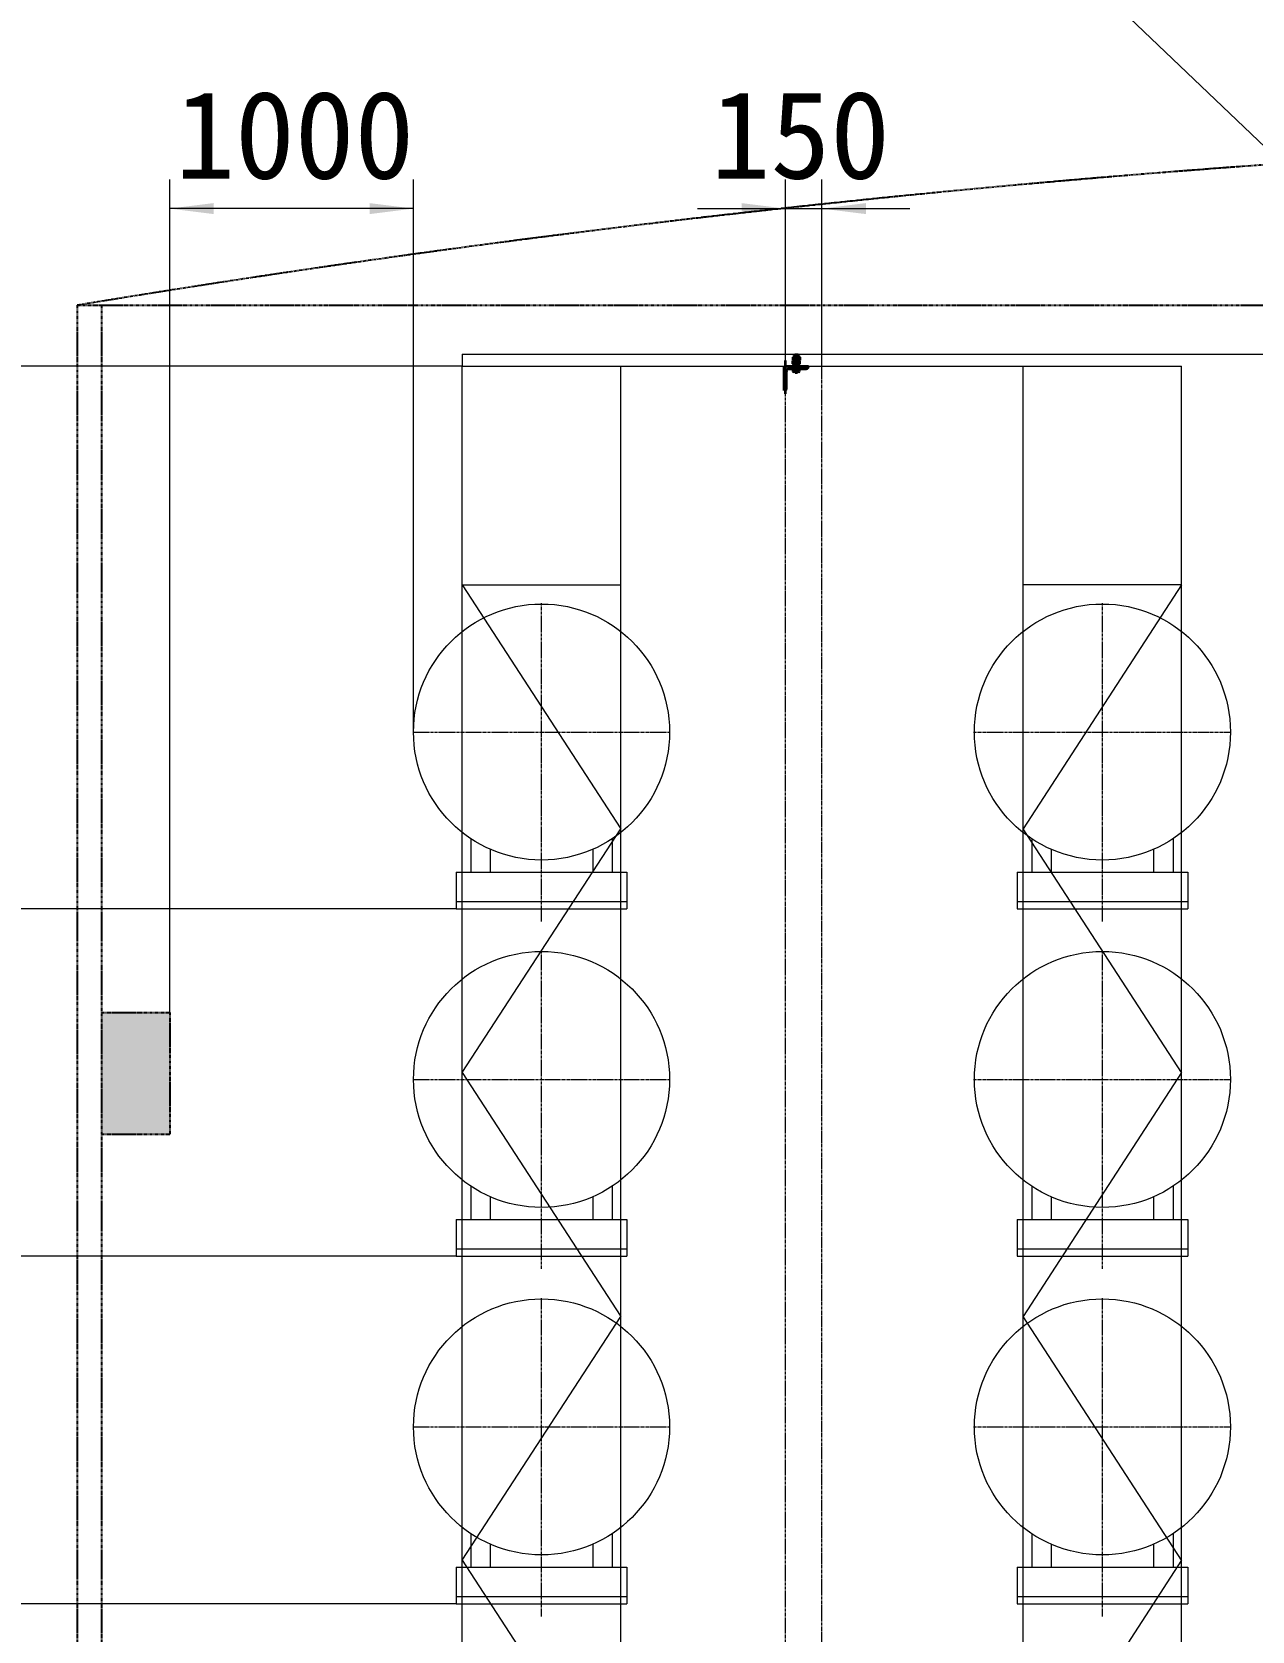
# Model space of a CAD drawing. Header units: millimetres. Extents: x -50460 to 50460, y -35640 to 35640.
# Drawn here: x 26281 to 31285, y 22527 to 29085 of the extents above; entities that cross this region are included whole.
import ezdxf

# ---------------------------------------------------------------- set-up
doc = ezdxf.new("R2010")
doc.units = ezdxf.units.MM
doc.linetypes.add('双点画线', pattern=[22, 12, -2, 2, -2, 2, -2])
doc.linetypes.add('点画线', pattern=[18, 12, -2, 2, -2])
doc.layers.get('0').update_dxf_attribs({"lineweight": 35})
for name, color, linetype, lineweight in [('7', 30, '双点画线', 18), ('EB0', 7, 'Continuous', 15), ('中心线层', 1, '点画线', 18), ('尺寸线层', 4, 'Continuous', 18), ('细实线层', 3, 'Continuous', 18)]:
    doc.layers.add(name, color=color, linetype=linetype, lineweight=lineweight)
doc.styles.get("Standard").update_dxf_attribs({"font": ''})
doc.styles.add('机械', font='isocp', dxfattribs={"width": 0.667, "bigfont": 'gbcbig.shx'})
doc.styles.get('Standard').set_extended_font_data('宋体')
doc.dimstyles.new('AM_DEMATIC$0', dxfattribs={"dimscale": 120, "dimtxt": 3, "dimasz": 1.5, "dimexe": 1, "dimexo": 0, "dimgap": 1, "dimtad": 1, "dimdsep": 46, "dimtxsty": 'Standard', "dimblk": '_CAXARROW', "dimcen": 0, "dimdle": 3, "dimclrd": 256, "dimclre": 256, "dimclrt": 2, "dimadec": 0, "dimazin": 2, "dimtfac": 0.707107, "dimtdec": 3, "dimtmove": 0, "dimatfit": 3, "dimfxl": 1, "dimfrac": 2, "dimtolj": 1, "dimlwd": 18, "dimarcsym": 0})

# ---------------------------------------------------------------- blocks, each defined once
blk = doc.blocks.new('*X668')
at = {"layer": '7', "linetype": 'Continuous', "lineweight": 35}
for p, q in [((-50, -100), (-50, 0)), ((-50, 0), (50, 0)), ((-14.7, 4.7), (14.7, 4.7)), ((-14.7, 2), (-14.7, 4.7)), ((14.7, 2), (-14.7, 2)), ((-12.1, 38.3), (-13.9, 37.2)), ((-13.9, 37.2), (-13.9, 24.5)), ((-12.1, 23.5), (-13.9, 24.5)), ((-12.1, 23.5), (-13.9, 22.4)), ((-13.9, 9.7), (-13.9, 22.4)), ((-12.1, 8.7), (-13.9, 9.7)), ((12.2, 8.7), (-12.2, 8.7)), ((-12.2, 8.7), (-12.2, 4.7)), ((-12.2, 4.7), (12.2, 4.7)), ((12.1, 38.3), (-12.1, 38.3)), ((12.1, 23.5), (-12.1, 23.5)), ((12.1, 23.5), (-12.1, 23.5)), ((12.1, 23.5), (-12.1, 23.5)), ((12.1, 23.5), (-12.1, 23.5)), ((12.1, 8.7), (-12.1, 8.7)), ((-6.8, 47.3), (-8, 46.1)), ((-8, 46.1), (-8, 23.5)), ((8, 46.1), (-8, 46.1)), ((-8, 2), (-8, -12.7)), ((-6.9, 37.2), (-6.9, 24.5)), ((-6.9, 9.7), (-6.9, 22.4)), ((-6.8, 47.3), (-6.8, 23.5)), ((6.8, 47.3), (-6.8, 47.3)), ((-6.8, 2), (-6.8, -12.7)), ((0, 4.7), (-1.1, 8.7)), ((0, -31.1), (0, 52.1)), ((1.1, 4.7), (0, 8.7)), ((6.8, 47.3), (6.8, 23.5)), ((8, 46.1), (6.8, 47.3)), ((6.8, 2), (6.8, -12.7)), ((6.9, 37.2), (6.9, 24.5)), ((6.9, 9.7), (6.9, 22.4)), ((8, 46.1), (8, 23.5)), ((8, 2), (8, -12.7)), ((12.1, 38.3), (13.9, 37.2)), ((12.1, 23.5), (13.9, 24.5)), ((12.1, 23.5), (13.9, 22.4)), ((12.1, 8.7), (13.9, 9.7)), ((12.2, 4.7), (12.2, 8.7)), ((13.9, 37.2), (13.9, 24.5)), ((13.9, 9.7), (13.9, 22.4)), ((14.7, 4.7), (14.7, 2)), ((-40, -90), (-40, -20)), ((-30, -10), (40, -10)), ((-14.7, -10), (14.7, -10)), ((-14.7, -12.7), (-14.7, -10)), ((14.7, -12.7), (-14.7, -12.7)), ((-11.6, -12.7), (-13.4, -13.7)), ((-13.4, -21.6), (-13.4, -13.7)), ((-11.6, -22.7), (-13.4, -21.6)), ((11.6, -12.7), (-11.6, -12.7)), ((11.6, -22.7), (-11.6, -22.7)), ((-6.4, -21.6), (-6.4, -13.7)), ((6.4, -21.6), (6.4, -13.7)), ((11.6, -12.7), (13.4, -13.7)), ((11.6, -22.7), (13.4, -21.6)), ((13.4, -21.6), (13.4, -13.7)), ((14.7, -10), (14.7, -12.7))]:
    blk.add_line(p, q, dxfattribs=at)
for centre, radius, start, end in [((-10.4, 31.9), 6.38, 57.13277, 122.86723), ((-10.4, 29.8), 6.38, 237.13277, 302.86723), ((-10.4, 17.1), 6.38, 57.13277, 122.86723), ((-10.4, 15), 6.38, 237.13277, 302.86723), ((0, 14.3), 24, 73.22135, 106.77865), ((0, 47.5), 24, 253.22135, 286.77865), ((0, -0.5), 24, 73.22135, 106.77865), ((0, 32.7), 24, 253.22135, 286.77865), ((10.4, 31.9), 6.38, 57.13277, 122.86723), ((10.4, 29.8), 6.38, 237.13277, 302.86723), ((10.4, 17.1), 6.38, 57.13277, 122.86723), ((10.4, 15), 6.38, 237.13277, 302.86723), ((40, 0), 10, 270, 360), ((-30, -20), 10, 90, 180), ((-9.9, -19), 6.38, 57.13277, 122.86723), ((-9.9, -16.3), 6.38, 237.13277, 302.86723), ((0, -33.5), 20.8, 71.98826, 108.01174), ((0, -1.8), 20.8, 251.98826, 288.01174), ((9.9, -19), 6.38, 57.13277, 122.86723), ((9.9, -16.3), 6.38, 237.13277, 302.86723), ((-50, -90), 10, 270, 0)]:
    blk.add_arc(centre, radius, start, end, dxfattribs=at)
at = {"layer": '中心线层', "linetype": 'Continuous', "lineweight": 35}
blk.add_line((-45, -112.5), (-45, 24.1), dxfattribs=at)
blk = doc.blocks.new('*X666')
at = {"layer": '中心线层', "linetype": '点画线', "lineweight": 18}
blk.add_line((0, 162.5), (0, 7150), dxfattribs=at)
at = {"layer": '尺寸线层'}
blk.add_blockref('*X668', (45, 7250), dxfattribs=at)
blk = doc.blocks.new('*X670')
at = {"layer": 'EB0'}
for p, q in [((-580, -55.3), (-580, -192.7)), ((0, -55.3), (0, -192.7)), ((-500, -98.9), (-500, -192.7)), ((-80, -98.9), (-80, -192.7)), ((-640, -192.7), (-640, -342.7)), ((-640, -192.7), (60, -192.7)), ((60, -192.7), (60, -342.7)), ((-640, -312.7), (60, -312.7)), ((-640, -342.7), (60, -342.7))]:
    blk.add_line(p, q, dxfattribs=at)
at = {"layer": '中心线层', "linetype": '点画线', "lineweight": 18}
for p, q in [((-290, -395), (-290, 910.3)), ((-818, 382.3), (238, 382.3))]:
    blk.add_line(p, q, dxfattribs=at)
at = {"layer": '细实线层'}
blk.add_circle((-290, 382.3), 525, dxfattribs=at)
blk = doc.blocks.new('*X671')
at = {"layer": 'EB0'}
for p, q in [((-580, -55.3), (-580, -192.7)), ((0, -55.3), (0, -192.7)), ((-500, -98.9), (-500, -192.7)), ((-80, -98.9), (-80, -192.7)), ((-640, -192.7), (-640, -342.7)), ((-640, -192.7), (60, -192.7)), ((60, -192.7), (60, -342.7)), ((-640, -312.7), (60, -312.7)), ((-640, -342.7), (60, -342.7))]:
    blk.add_line(p, q, dxfattribs=at)
at = {"layer": '中心线层', "linetype": '点画线', "lineweight": 18}
for p, q in [((-290, -395), (-290, 910.3)), ((-818, 382.3), (238, 382.3))]:
    blk.add_line(p, q, dxfattribs=at)
at = {"layer": '细实线层'}
blk.add_circle((-290, 382.3), 525, dxfattribs=at)
blk = doc.blocks.new('*X672')
at = {"layer": 'EB0'}
for p, q in [((-580, -55.3), (-580, -192.7)), ((0, -55.3), (0, -192.7)), ((-500, -98.9), (-500, -192.7)), ((-80, -98.9), (-80, -192.7)), ((-640, -192.7), (-640, -342.7)), ((-640, -192.7), (60, -192.7)), ((60, -192.7), (60, -342.7)), ((-640, -312.7), (60, -312.7)), ((-640, -342.7), (60, -342.7))]:
    blk.add_line(p, q, dxfattribs=at)
at = {"layer": '中心线层', "linetype": '点画线', "lineweight": 18}
for p, q in [((-290, -395), (-290, 910.3)), ((-818, 382.3), (238, 382.3))]:
    blk.add_line(p, q, dxfattribs=at)
at = {"layer": '细实线层'}
blk.add_circle((-290, 382.3), 525, dxfattribs=at)
blk = doc.blocks.new('*X674')
at = {"layer": 'EB0'}
for p, q in [((-580, -55.3), (-580, -192.7)), ((0, -55.3), (0, -192.7)), ((-500, -98.9), (-500, -192.7)), ((-80, -98.9), (-80, -192.7)), ((-640, -192.7), (-640, -342.7)), ((-640, -192.7), (60, -192.7)), ((60, -192.7), (60, -342.7)), ((-640, -312.7), (60, -312.7)), ((-640, -342.7), (60, -342.7))]:
    blk.add_line(p, q, dxfattribs=at)
at = {"layer": '中心线层', "linetype": '点画线', "lineweight": 18}
for p, q in [((-290, -395), (-290, 910.3)), ((-818, 382.3), (238, 382.3))]:
    blk.add_line(p, q, dxfattribs=at)
at = {"layer": '细实线层'}
blk.add_circle((-290, 382.3), 525, dxfattribs=at)
blk = doc.blocks.new('*X675')
at = {"layer": 'EB0'}
for p, q in [((-580, -55.3), (-580, -192.7)), ((0, -55.3), (0, -192.7)), ((-500, -98.9), (-500, -192.7)), ((-80, -98.9), (-80, -192.7)), ((-640, -192.7), (-640, -342.7)), ((-640, -192.7), (60, -192.7)), ((60, -192.7), (60, -342.7)), ((-640, -312.7), (60, -312.7)), ((-640, -342.7), (60, -342.7))]:
    blk.add_line(p, q, dxfattribs=at)
at = {"layer": '中心线层', "linetype": '点画线', "lineweight": 18}
for p, q in [((-290, -395), (-290, 910.3)), ((-818, 382.3), (238, 382.3))]:
    blk.add_line(p, q, dxfattribs=at)
at = {"layer": '细实线层'}
blk.add_circle((-290, 382.3), 525, dxfattribs=at)
blk = doc.blocks.new('*X676')
at = {"layer": 'EB0'}
for p, q in [((-580, -55.3), (-580, -192.7)), ((0, -55.3), (0, -192.7)), ((-500, -98.9), (-500, -192.7)), ((-80, -98.9), (-80, -192.7)), ((-640, -192.7), (-640, -342.7)), ((-640, -192.7), (60, -192.7)), ((60, -192.7), (60, -342.7)), ((-640, -312.7), (60, -312.7)), ((-640, -342.7), (60, -342.7))]:
    blk.add_line(p, q, dxfattribs=at)
at = {"layer": '中心线层', "linetype": '点画线', "lineweight": 18}
for p, q in [((-290, -395), (-290, 910.3)), ((-818, 382.3), (238, 382.3))]:
    blk.add_line(p, q, dxfattribs=at)
at = {"layer": '细实线层'}
blk.add_circle((-290, 382.3), 525, dxfattribs=at)
blk = doc.blocks.new('*X702')
at = {"layer": '尺寸线层', "linetype": 'Continuous', "lineweight": 18, "transparency": 16777216}
for points in [[(25633.5, 22639.4), (25611, 22459.4), (25656, 22459.4)], [(25633.5, 21214.4), (25611, 21394.4), (25656, 21394.4)]]:
    blk.add_hatch(color=256, dxfattribs=at).paths.add_polyline_path(points, flags=0)
at = {"layer": '尺寸线层', "transparency": 16777216}
for p, q in [((28021.1, 22639.4), (25513.5, 22639.4)), ((28021.1, 21214.4), (25513.5, 21214.4))]:
    blk.add_line(p, q, dxfattribs=at)
at = {"layer": '尺寸线层', "linetype": 'Continuous', "lineweight": 18, "transparency": 16777216}
blk.add_line((25633.5, 21214.4), (25633.5, 22639.4), dxfattribs=at)
at = {"layer": '尺寸线层', "color": 2, "transparency": 16777216, "insert": (25333.5, 21942.9), "char_height": 360, "width": 1868, "attachment_point": 5, "rotation": 90, "line_spacing_factor": 1.37}
blk.add_mtext('1425', dxfattribs=at)
blk = doc.blocks.new('_CAXARROW')
blk.add_hatch(color=0).paths.add_polyline_path([(0, 0), (-1, 0.125), (-1, -0.125)], flags=0)
blk = doc.blocks.new('*X703')
at = {"layer": '尺寸线层', "linetype": 'Continuous', "lineweight": 18, "transparency": 16777216}
for points in [[(25633.5, 24064.4), (25611, 23884.4), (25656, 23884.4)], [(25633.5, 22639.4), (25611, 22819.4), (25656, 22819.4)]]:
    blk.add_hatch(color=256, dxfattribs=at).paths.add_polyline_path(points, flags=0)
at = {"layer": '尺寸线层', "transparency": 16777216}
for p, q in [((28021.1, 24064.4), (25513.5, 24064.4)), ((28021.1, 22639.4), (25513.5, 22639.4))]:
    blk.add_line(p, q, dxfattribs=at)
at = {"layer": '尺寸线层', "linetype": 'Continuous', "lineweight": 18, "transparency": 16777216}
blk.add_line((25633.5, 22639.4), (25633.5, 24064.4), dxfattribs=at)
at = {"layer": '尺寸线层', "color": 2, "transparency": 16777216, "insert": (25333.5, 23367.9), "char_height": 360, "width": 1868, "attachment_point": 5, "rotation": 90, "line_spacing_factor": 1.37}
blk.add_mtext('1425', dxfattribs=at)
blk = doc.blocks.new('*X704')
at = {"layer": '尺寸线层', "linetype": 'Continuous', "lineweight": 18, "transparency": 16777216}
for points in [[(25633.5, 25489.4), (25611, 25309.4), (25656, 25309.4)], [(25633.5, 24064.4), (25611, 24244.4), (25656, 24244.4)]]:
    blk.add_hatch(color=256, dxfattribs=at).paths.add_polyline_path(points, flags=0)
at = {"layer": '尺寸线层', "transparency": 16777216}
for p, q in [((28021.1, 25489.4), (25513.5, 25489.4)), ((28021.1, 24064.4), (25513.5, 24064.4))]:
    blk.add_line(p, q, dxfattribs=at)
at = {"layer": '尺寸线层', "linetype": 'Continuous', "lineweight": 18, "transparency": 16777216}
blk.add_line((25633.5, 24064.4), (25633.5, 25489.4), dxfattribs=at)
at = {"layer": '尺寸线层', "color": 2, "transparency": 16777216, "insert": (25333.5, 24792.9), "char_height": 360, "width": 1868, "attachment_point": 5, "rotation": 90, "line_spacing_factor": 1.37}
blk.add_mtext('1425', dxfattribs=at)
blk = doc.blocks.new('*X705')
at = {"layer": '尺寸线层', "linetype": 'Continuous', "lineweight": 18, "transparency": 16777216}
for points in [[(25633.5, 27714.4), (25611, 27534.4), (25656, 27534.4)], [(25633.5, 25489.4), (25611, 25669.4), (25656, 25669.4)]]:
    blk.add_hatch(color=256, dxfattribs=at).paths.add_polyline_path(points, flags=0)
at = {"layer": '尺寸线层', "transparency": 16777216}
for p, q in [((28046.1, 27714.4), (25513.5, 27714.4)), ((28021.1, 25489.4), (25513.5, 25489.4))]:
    blk.add_line(p, q, dxfattribs=at)
at = {"layer": '尺寸线层', "linetype": 'Continuous', "lineweight": 18, "transparency": 16777216}
blk.add_line((25633.5, 25489.4), (25633.5, 27714.4), dxfattribs=at)
at = {"layer": '尺寸线层', "color": 2, "transparency": 16777216, "insert": (25333.5, 26617.9), "char_height": 360, "width": 1932, "attachment_point": 5, "rotation": 90, "line_spacing_factor": 1.37}
blk.add_mtext('2225', dxfattribs=at)
blk = doc.blocks.new('*X708')
at = {"layer": '尺寸线层', "linetype": 'Continuous', "lineweight": 18, "transparency": 16777216}
for points in [[(29371.1, 28361.1), (29191.1, 28383.6), (29191.1, 28338.6)], [(29521.1, 28361.1), (29701.1, 28383.6), (29701.1, 28338.6)]]:
    blk.add_hatch(color=256, dxfattribs=at).paths.add_polyline_path(points, flags=0)
at = {"layer": '尺寸线层', "transparency": 16777216}
for p, q in [((29371.1, 27738.5), (29371.1, 28481.1)), ((29521.1, 27717.4), (29521.1, 28481.1))]:
    blk.add_line(p, q, dxfattribs=at)
at = {"layer": '尺寸线层', "linetype": 'Continuous', "lineweight": 18, "transparency": 16777216}
blk.add_line((29011.1, 28361.1), (29881.1, 28361.1), dxfattribs=at)
at = {"layer": '尺寸线层', "color": 2, "transparency": 16777216, "insert": (29432.6, 28661.1), "char_height": 360, "width": 1368, "attachment_point": 5, "line_spacing_factor": 1.37}
blk.add_mtext('150', dxfattribs=at)
blk = doc.blocks.new('*X728')
at = {"layer": '尺寸线层', "linetype": 'Continuous', "lineweight": 18, "transparency": 16777216}
for points in [[(26846.1, 28361.1), (27026.1, 28338.6), (27026.1, 28383.6)], [(27846.1, 28361.1), (27666.1, 28338.6), (27666.1, 28383.6)]]:
    blk.add_hatch(color=256, dxfattribs=at).paths.add_polyline_path(points, flags=0)
at = {"layer": '尺寸线层', "transparency": 16777216}
for p, q in [((26846.1, 25064.4), (26846.1, 28481.1)), ((27846.1, 26214.4), (27846.1, 28481.1))]:
    blk.add_line(p, q, dxfattribs=at)
at = {"layer": '尺寸线层', "linetype": 'Continuous', "lineweight": 18, "transparency": 16777216}
blk.add_line((27846.1, 28361.1), (26846.1, 28361.1), dxfattribs=at)
at = {"layer": '尺寸线层', "color": 2, "transparency": 16777216, "insert": (27359.1, 28661.1), "char_height": 360, "width": 1880, "attachment_point": 5, "line_spacing_factor": 1.37}
blk.add_mtext('1000', dxfattribs=at)
blk = doc.blocks.new('*X1092')
at = {"layer": '7', "linetype": '双点画线', "lineweight": 25}
h = blk.add_hatch(color=256, dxfattribs=at)
h.paths.add_polyline_path([(-8280, 4300), (-8280, 4615.5), (-8280, 4800), (-8000, 4800), (-8000, 4300)], flags=0)
h.paths.add_polyline_path([(8000, 4300), (8000, 4571.9), (8000, 4800), (8300, 4800), (8300, 4300)], flags=0)
h.paths.add_polyline_path([(8300, 4300), (8300, 4637.3), (8300, 4800), (8700, 4800), (8700, 4300)], flags=0)
for p, q in [((-8380, 7700), (8800, 7700)), ((-8380, 7700), (-8380, 0)), ((-8280, 7700), (-8280, 0)), ((-8280, 4800), (-8000, 4800)), ((-8000, 4800), (-8000, 4300)), ((-8280, 4300), (-8000, 4300))]:
    blk.add_line(p, q, dxfattribs=at)
blk.add_open_spline([(8800, 7700), (5896.6, 8179.3), (138.5, 8650.4), (-5614, 8156.9), (-8380, 7700)], degree=3, knots=[0, 0, 0, 0, 39080.357816, 76311.847419, 76311.847419, 76311.847419, 76311.847419], dxfattribs=at)
blk = doc.blocks.new('*X1178')
at = {"layer": '尺寸线层'}
blk.add_hatch(color=256, dxfattribs=at).paths.add_polyline_path([(32229.3, 27762.9), (31986.3, 27942.9), (32038.1, 27997.2)], flags=0)
for p, q in [((30096.1, 29798.3), (27274.5, 29798.3)), ((32229.3, 27762.9), (30096.1, 29798.3))]:
    blk.add_line(p, q, dxfattribs=at)
at = {"layer": '尺寸线层', "color": 2, "insert": (28696.1, 30313), "char_height": 404.58, "width": 5637.122, "attachment_point": 5, "line_spacing_factor": 1.37}
blk.add_mtext('天轨换轨器', dxfattribs=at)
blk = doc.blocks.new('*X1195')
at = {"layer": '尺寸线层', "linetype": 'Continuous', "lineweight": 18}
h = blk.add_hatch(color=0, dxfattribs=at)
edge = h.paths.add_edge_path(flags=0)
edge.add_arc((0, 0), 60, 0, 360)
at = {"layer": '尺寸线层', "color": 0, "linetype": 'Continuous', "lineweight": 18}
for p, q in [((-2219.9, 3072.6), (-3419.9, 3072.6)), ((0, 0), (-2219.9, 3072.6))]:
    blk.add_line(p, q, dxfattribs=at)
at = {"layer": '尺寸线层', "color": 0, "linetype": 'Continuous', "lineweight": 18, "insert": (-2819.9, 3137), "char_height": 600, "width": 1644, "attachment_point": 8, "line_spacing_factor": 0.839832, "style": '机械'}
blk.add_mtext('\\T1.1;6', dxfattribs=at)

msp = doc.modelspace()

# ---------------------------------------------------------------- linework, layer by layer
at = {"layer": '中心线层', "linetype": '点画线', "lineweight": 18}
msp.add_line((29521.063, 20461.445), (29521.063, 27717.445), dxfattribs=at)
at = {"layer": '尺寸线层'}
for p, q in [((28046.063, 27764.445), (41646.063, 27764.445)), ((28046.063, 27764.445), (28046.063, 27714.445)), ((28046.063, 20464.445), (28046.063, 27714.445)), ((28046.063, 27714.445), (30996.063, 27714.445)), ((28696.063, 20464.445), (28696.063, 27714.445)), ((30346.063, 20464.445), (30346.063, 27714.445)), ((30996.063, 20464.445), (30996.063, 27714.445)), ((28046.063, 26817.493), (28696.063, 25817.493)), ((28046.063, 26817.493), (28696.063, 26817.493)), ((30996.063, 26817.493), (30346.063, 25817.493)), ((30996.063, 26817.493), (30346.063, 26817.493)), ((28046.063, 24817.493), (28696.063, 25817.493)), ((30996.063, 24817.493), (30346.063, 25817.493)), ((28046.063, 24817.493), (28696.063, 23817.493)), ((30996.063, 24817.493), (30346.063, 23817.493)), ((28046.063, 22817.493), (28696.063, 23817.493)), ((30996.063, 22817.493), (30346.063, 23817.493)), ((28046.063, 22817.493), (28696.063, 21817.493)), ((30996.063, 22817.493), (30346.063, 21817.493))]:
    msp.add_line(p, q, dxfattribs=at)

# ---------------------------------------------------------------- block references
for name, p in [('*X1195', (32422.496, 27827.706)), ('*X1092', (34846.063, 20264.445)), ('*X1178', (0, 0)), ('*X666', (29371.063, 20464.445)), ('*X672', (28661.063, 25832.136)), ('*X676', (30961.063, 25832.136)), ('*X671', (28661.063, 24407.136)), ('*X675', (30961.063, 24407.136)), ('*X670', (28661.063, 22982.136)), ('*X674', (30961.063, 22982.136))]:
    msp.add_blockref(name, p, dxfattribs=at)

# ---------------------------------------------------------------- dimensions: what is measured, and where the dimension line sits
dim = msp.add_linear_dim(base=(26846.063, 28361.053), p1=(27846.063, 26214.445), p2=(26846.063, 25064.445), dimstyle='AM_DEMATIC$0', override={"dimsah": 1, "dimtfill": 1, "dimtzin": 8}, dxfattribs=at)
dim.commit()
dim.dimension.update_dxf_attribs({"geometry": '*X728', "text_midpoint": (27346.063, 28361.053)})
dim = msp.add_linear_dim(base=(29521.063, 28361.053), p1=(29371.063, 27738.535), p2=(29521.063, 27717.445), dimstyle='AM_DEMATIC$0', override={"dimsah": 1, "dimtfill": 1, "dimtzin": 8}, dxfattribs=at)
dim.commit()
dim.dimension.update_dxf_attribs({"geometry": '*X708', "text_midpoint": (29419.615, 28361.053), "dimtype": 160})
for base, p1, p2, picture, middle in [((25633.5, 27714.445), (28021.063, 25489.445), (28046.063, 27714.445), '*X705', (25633.5, 26601.945)), ((25633.5, 25489.445), (28021.063, 24064.445), (28021.063, 25489.445), '*X704', (25633.5, 24776.945)), ((25633.5, 24064.445), (28021.063, 22639.445), (28021.063, 24064.445), '*X703', (25633.5, 23351.945)), ((25633.5, 22639.445), (28021.063, 21214.445), (28021.063, 22639.445), '*X702', (25633.5, 21926.945))]:
    dim = msp.add_linear_dim(base=base, p1=p1, p2=p2, angle=90, dimstyle='AM_DEMATIC$0', override={"dimsah": 1, "dimtfill": 1, "dimtzin": 8}, dxfattribs=at)
    dim.commit()
    dim.dimension.update_dxf_attribs({"geometry": picture, "text_midpoint": middle})

doc.saveas('drawing.dxf')
